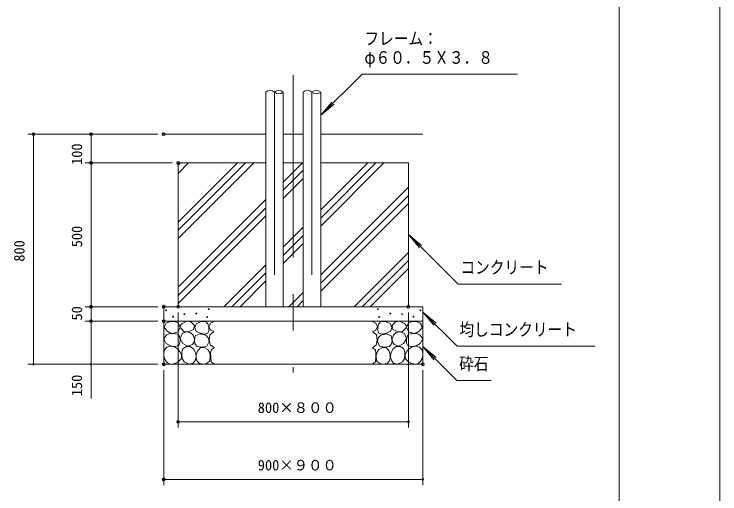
# Model space of a CAD drawing. Units: millimetres on the paper, scale 1:70. Extents: x 0 to 420, y -297 to 594.
# Drawn here: x 297.4 to 420, y -227.6 to -144.2 of the extents above; entities that cross this region are included whole.
import ezdxf
from ezdxf.enums import TextEntityAlignment as Align

# ---------------------------------------------------------------- set-up
doc = ezdxf.new("R2010")
doc.units = ezdxf.units.MM
doc.header["$PDMODE"] = 32
doc.header["$PDSIZE"] = 0.5
doc.linetypes.add('USER1', pattern=[50.8, 31.75, -6.35, 6.35, -6.35])
doc.layers.add('DEFPOINTS_2', color=7, linetype='Continuous', lineweight=9)
doc.layers.add('LY_3', color=7, linetype='Continuous', lineweight=18)
doc.styles.add('ＭＳ ゴシック', font='')
doc.styles.get('ＭＳ ゴシック').set_extended_font_data('MS Gothic')

# ---------------------------------------------------------------- blocks, each defined once
blk = doc.blocks.new('-000-_DOTSMALL')
at = {"color": 7, "linetype": 'Continuous', "lineweight": 9}
blk.add_circle((0, 0), 0.0625, dxfattribs=at)
blk.add_circle((0, 0), 0.0625, dxfattribs=at)

msp = doc.modelspace()

# ---------------------------------------------------------------- linework, layer by layer
at = {"layer": 'DEFPOINTS_2'}
for p, q in [((420, -297), (420, 0)), ((323.398, -197.585), (327.148, -197.585)), ((368.398, -197.585), (364.648, -197.585)), ((323.398, -205.085), (327.148, -205.085)), ((368.398, -205.085), (364.648, -205.085))]:
    msp.add_line(p, q, dxfattribs=at)
at = {"layer": 'LY_3', "lineweight": 9}
for p, q in [((402.5, -282), (402.5, -15)), ((341.136, -157.759), (341.136, -195.085)), ((344.161, -157.759), (344.161, -195.085)), ((347.636, -157.759), (347.636, -195.085)), ((350.661, -157.759), (350.661, -195.085)), ((323.398, -165.085), (341.136, -165.085)), ((344.161, -165.085), (347.636, -165.085)), ((350.661, -165.085), (368.398, -165.085)), ((325.898, -170.085), (341.136, -170.085)), ((325.898, -170.085), (325.898, -195.085)), ((344.161, -170.085), (347.636, -170.085)), ((350.661, -170.085), (365.898, -170.085)), ((365.898, -170.085), (365.898, -195.085)), ((323.398, -195.085), (368.398, -195.085)), ((323.398, -195.085), (323.398, -205.085)), ((368.398, -195.085), (368.398, -205.085)), ((323.398, -197.585), (368.398, -197.585)), ((323.451, -198.621), (323.843, -197.945)), ((323.843, -197.945), (324.55, -197.663)), ((324.55, -197.663), (325.265, -197.632)), ((325.265, -197.632), (325.885, -197.883)), ((325.885, -197.883), (326.23, -198.699)), ((326.194, -198.452), (326.596, -197.985)), ((326.376, -198.816), (326.194, -198.452)), ((326.596, -197.985), (327.427, -197.609)), ((327.427, -197.609), (328.115, -197.7)), ((328.115, -197.7), (328.751, -198.362)), ((328.751, -198.362), (328.582, -199.049)), ((328.802, -198.691), (329.061, -197.976)), ((329.061, -197.976), (329.776, -197.678)), ((329.776, -197.678), (330.689, -197.658)), ((330.689, -197.658), (331.031, -198.038)), ((331.031, -198.038), (331.206, -198.631)), ((331.253, -198.591), (331.536, -197.963)), ((331.599, -199.188), (331.253, -198.591)), ((331.536, -197.963), (332.164, -197.649)), ((360.261, -197.963), (359.632, -197.649)), ((360.198, -199.188), (360.543, -198.591)), ((360.543, -198.591), (360.261, -197.963)), ((360.765, -198.038), (360.591, -198.631)), ((361.107, -197.658), (360.765, -198.038)), ((362.021, -197.678), (361.107, -197.658)), ((362.736, -197.976), (362.021, -197.678)), ((362.994, -198.691), (362.736, -197.976)), ((363.682, -197.7), (363.046, -198.362)), ((363.046, -198.362), (363.214, -199.049)), ((364.369, -197.609), (363.682, -197.7)), ((365.2, -197.985), (364.369, -197.609)), ((365.602, -198.452), (365.2, -197.985)), ((365.421, -198.816), (365.602, -198.452)), ((365.911, -197.883), (365.566, -198.699)), ((366.531, -197.632), (365.911, -197.883)), ((367.246, -197.663), (366.531, -197.632)), ((367.953, -197.945), (367.246, -197.663)), ((368.346, -198.621), (367.953, -197.945)), ((324.016, -199.343), (323.451, -198.621)), ((323.89, -199.989), (324.387, -199.785)), ((324.476, -199.591), (324.016, -199.343)), ((324.387, -199.785), (324.943, -199.722)), ((324.958, -199.72), (324.476, -199.591)), ((324.943, -199.722), (325.869, -199.863)), ((325.853, -199.469), (324.958, -199.72)), ((326.23, -198.699), (325.853, -199.469)), ((326.252, -200.667), (326.598, -199.759)), ((326.973, -199.439), (326.376, -198.816)), ((326.598, -199.759), (327.269, -199.468)), ((327.453, -199.426), (326.973, -199.439)), ((327.269, -199.468), (328.004, -199.586)), ((328.063, -199.296), (327.453, -199.426)), ((328.004, -199.586), (328.515, -200.037)), ((328.582, -199.049), (328.063, -199.296)), ((329.001, -199.406), (328.802, -198.691)), ((328.882, -200.146), (329.714, -199.767)), ((329.776, -199.704), (329.001, -199.406)), ((329.714, -199.767), (330.709, -200.007)), ((330.46, -199.828), (329.776, -199.704)), ((331.047, -199.664), (330.46, -199.828)), ((331.235, -199.223), (331.047, -199.664)), ((331.206, -198.631), (331.235, -199.223)), ((331.426, -199.942), (332.117, -199.392)), ((332.101, -199.33), (331.599, -199.188)), ((360.371, -199.942), (359.68, -199.392)), ((359.695, -199.33), (360.198, -199.188)), ((360.591, -198.631), (360.561, -199.223)), ((360.561, -199.223), (360.75, -199.664)), ((360.75, -199.664), (361.336, -199.828)), ((362.083, -199.767), (361.087, -200.007)), ((361.336, -199.828), (362.021, -199.704)), ((362.021, -199.704), (362.795, -199.406)), ((362.915, -200.146), (362.083, -199.767)), ((362.795, -199.406), (362.994, -198.691)), ((363.214, -199.049), (363.733, -199.296)), ((363.793, -199.586), (363.281, -200.037)), ((363.733, -199.296), (364.343, -199.426)), ((364.528, -199.468), (363.793, -199.586)), ((364.343, -199.426), (364.824, -199.439)), ((365.198, -199.759), (364.528, -199.468)), ((364.824, -199.439), (365.421, -198.816)), ((365.544, -200.667), (365.198, -199.759)), ((365.566, -198.699), (365.943, -199.469)), ((366.854, -199.722), (365.927, -199.863)), ((365.943, -199.469), (366.838, -199.72)), ((366.838, -199.72), (367.32, -199.591)), ((367.409, -199.785), (366.854, -199.722)), ((367.32, -199.591), (367.78, -199.343)), ((367.906, -199.989), (367.409, -199.785)), ((367.78, -199.343), (368.346, -198.621)), ((323.419, -200.68), (323.89, -199.989)), ((323.843, -201.481), (323.419, -200.68)), ((325.869, -199.863), (326.142, -200.262)), ((326.142, -200.262), (326.246, -200.821)), ((326.246, -200.821), (326.221, -201.382)), ((326.728, -201.488), (326.252, -200.667)), ((328.515, -200.037), (328.739, -200.688)), ((328.739, -200.688), (328.664, -201.229)), ((328.743, -201.02), (328.882, -200.146)), ((328.883, -201.57), (328.743, -201.02)), ((330.709, -200.007), (331.126, -200.479)), ((331.126, -200.479), (331.265, -201.099)), ((331.3, -200.9), (331.426, -199.942)), ((331.504, -201.764), (331.3, -200.9)), ((360.292, -201.764), (360.496, -200.9)), ((360.496, -200.9), (360.371, -199.942)), ((360.67, -200.479), (360.531, -201.099)), ((361.087, -200.007), (360.67, -200.479)), ((362.914, -201.57), (363.054, -201.02)), ((363.054, -201.02), (362.915, -200.146)), ((363.281, -200.037), (363.058, -200.688)), ((363.058, -200.688), (363.132, -201.229)), ((365.068, -201.488), (365.544, -200.667)), ((365.654, -200.262), (365.55, -200.821)), ((365.55, -200.821), (365.575, -201.382)), ((365.927, -199.863), (365.654, -200.262)), ((368.377, -200.68), (367.906, -199.989)), ((367.953, -201.481), (368.377, -200.68)), ((323.581, -202.53), (323.953, -202.125)), ((324.55, -201.905), (323.843, -201.481)), ((323.953, -202.125), (324.593, -201.95)), ((325.351, -201.968), (324.55, -201.905)), ((324.593, -201.95), (325.272, -202.078)), ((325.272, -202.078), (325.763, -202.374)), ((325.995, -201.795), (325.351, -201.968)), ((326.221, -201.382), (325.995, -201.795)), ((327.593, -201.92), (326.728, -201.488)), ((326.75, -202.336), (327.322, -201.985)), ((327.322, -201.985), (328.004, -201.969)), ((328.371, -201.661), (327.593, -201.92)), ((328.004, -201.969), (328.634, -202.436)), ((328.664, -201.229), (328.371, -201.661)), ((329.2, -201.973), (328.883, -201.57)), ((330.073, -202.112), (329.2, -201.973)), ((329.239, -202.812), (329.756, -202.176)), ((329.756, -202.176), (330.422, -202.153)), ((330.908, -201.953), (330.073, -202.112)), ((330.422, -202.153), (331.047, -202.514)), ((331.265, -201.099), (330.908, -201.953)), ((332.132, -202.141), (331.504, -201.764)), ((331.646, -202.612), (332.132, -202.188)), ((359.664, -202.141), (360.292, -201.764)), ((360.151, -202.612), (359.664, -202.188)), ((360.531, -201.099), (360.889, -201.953)), ((361.375, -202.153), (360.75, -202.514)), ((360.889, -201.953), (361.723, -202.112)), ((362.041, -202.176), (361.375, -202.153)), ((361.723, -202.112), (362.597, -201.973)), ((362.557, -202.812), (362.041, -202.176)), ((362.597, -201.973), (362.914, -201.57)), ((363.132, -201.229), (363.425, -201.661)), ((363.793, -201.969), (363.162, -202.436)), ((363.425, -201.661), (364.203, -201.92)), ((364.475, -201.985), (363.793, -201.969)), ((364.203, -201.92), (365.068, -201.488)), ((365.047, -202.336), (364.475, -201.985)), ((365.575, -201.382), (365.801, -201.795)), ((365.801, -201.795), (366.445, -201.968)), ((366.524, -202.078), (366.033, -202.374)), ((366.445, -201.968), (367.246, -201.905)), ((367.203, -201.95), (366.524, -202.078)), ((367.843, -202.125), (367.203, -201.95)), ((367.246, -201.905), (367.953, -201.481)), ((368.216, -202.53), (367.843, -202.125)), ((323.385, -203.65), (323.388, -203.067)), ((323.388, -203.067), (323.581, -202.53)), ((325.763, -202.374), (326.152, -202.816)), ((326.152, -202.816), (326.46, -203.45)), ((326.46, -203.45), (326.466, -204.088)), ((326.511, -202.902), (326.75, -202.336)), ((326.512, -203.568), (326.511, -202.902)), ((328.634, -202.436), (328.976, -203.201)), ((328.976, -203.201), (329.031, -203.775)), ((329.041, -204.043), (329.042, -203.419)), ((329.042, -203.419), (329.239, -202.812)), ((331.047, -202.514), (331.342, -202.977)), ((331.342, -202.977), (331.484, -203.527)), ((331.534, -203.132), (331.646, -202.612)), ((331.551, -203.727), (331.534, -203.132)), ((360.262, -203.132), (360.151, -202.612)), ((360.245, -203.727), (360.262, -203.132)), ((360.454, -202.977), (360.313, -203.527)), ((360.75, -202.514), (360.454, -202.977)), ((362.755, -203.419), (362.557, -202.812)), ((362.756, -204.043), (362.755, -203.419)), ((362.82, -203.201), (362.766, -203.775)), ((363.162, -202.436), (362.82, -203.201)), ((365.285, -202.902), (365.047, -202.336)), ((365.284, -203.568), (365.285, -202.902)), ((365.337, -203.45), (365.33, -204.088)), ((365.644, -202.816), (365.337, -203.45)), ((366.033, -202.374), (365.644, -202.816)), ((368.408, -203.067), (368.216, -202.53)), ((368.412, -203.65), (368.408, -203.067)), ((323.561, -204.214), (323.385, -203.65)), ((323.858, -204.683), (323.561, -204.214)), ((324.283, -204.999), (323.858, -204.683)), ((326.466, -204.088), (325.775, -204.779)), ((326.643, -204.176), (326.512, -203.568)), ((326.944, -204.671), (326.643, -204.176)), ((327.809, -205.082), (326.944, -204.671)), ((328.912, -204.325), (328.501, -204.887)), ((329.031, -203.775), (328.912, -204.325)), ((329.23, -204.559), (329.041, -204.043)), ((329.597, -204.937), (329.23, -204.559)), ((331.424, -204.48), (331.018, -204.847)), ((331.484, -203.527), (331.424, -204.48)), ((331.63, -204.669), (331.551, -203.727)), ((332.148, -205.03), (331.63, -204.669)), ((359.648, -205.03), (360.166, -204.669)), ((360.166, -204.669), (360.245, -203.727)), ((360.313, -203.527), (360.372, -204.48)), ((360.372, -204.48), (360.778, -204.847)), ((362.199, -204.937), (362.566, -204.559)), ((362.566, -204.559), (362.756, -204.043)), ((362.766, -203.775), (362.885, -204.325)), ((362.885, -204.325), (363.296, -204.887)), ((363.987, -205.082), (364.852, -204.671)), ((364.852, -204.671), (365.153, -204.176)), ((365.153, -204.176), (365.284, -203.568)), ((365.33, -204.088), (366.021, -204.779)), ((367.513, -204.999), (367.939, -204.683)), ((367.939, -204.683), (368.236, -204.214)), ((368.236, -204.214), (368.412, -203.65)), ((323.398, -205.085), (368.398, -205.085)), ((324.927, -205.062), (324.283, -204.999)), ((325.775, -204.779), (324.927, -205.062)), ((328.501, -204.887), (327.809, -205.082)), ((330.471, -205.036), (329.597, -204.937)), ((331.018, -204.847), (330.471, -205.036)), ((360.778, -204.847), (361.326, -205.036)), ((361.326, -205.036), (362.199, -204.937)), ((363.296, -204.887), (363.987, -205.082)), ((366.021, -204.779), (366.869, -205.062)), ((366.869, -205.062), (367.513, -204.999))]:
    msp.add_line(p, q, dxfattribs=at)
at = {"layer": 'LY_3', "linetype": 'USER1'}
for p, q in [((345.898, -154.785), (345.898, -206.535)), ((342.648, -157.759), (342.648, -195.085)), ((349.148, -157.759), (349.148, -195.085))]:
    msp.add_line(p, q, dxfattribs=at)
at = {"layer": 'LY_3'}
for p, q in [((357.836, -154.67), (350.695, -161.812)), ((357.836, -154.67), (384.836, -154.67)), ((350.695, -161.812), (352.623, -159.513)), ((350.695, -161.812), (352.993, -159.883)), ((322.398, -165.085), (299.767, -165.085)), ((300.767, -205.085), (300.767, -165.085)), ((310.767, -170.085), (310.767, -165.085)), ((324.898, -170.085), (309.767, -170.085)), ((310.767, -195.085), (310.767, -170.085)), ((325.898, -170.481), (326.294, -170.085)), ((325.898, -171.895), (327.709, -170.085)), ((325.898, -180.381), (336.194, -170.085)), ((325.898, -181.795), (337.608, -170.085)), ((325.898, -183.209), (339.022, -170.085)), ((344.161, -173.432), (347.508, -170.085)), ((350.661, -178.246), (358.821, -170.085)), ((350.661, -179.66), (360.236, -170.085)), ((350.661, -181.074), (361.65, -170.085)), ((344.161, -174.846), (347.636, -171.371)), ((344.161, -176.26), (347.636, -172.785)), ((350.661, -189.559), (365.898, -174.322)), ((325.898, -191.694), (341.136, -176.457)), ((350.661, -190.973), (365.898, -175.736)), ((350.661, -192.388), (365.898, -177.15)), ((325.898, -193.109), (341.136, -177.871)), ((325.898, -194.523), (341.136, -179.285)), ((344.161, -184.746), (347.636, -181.271)), ((365.898, -182.524), (367.827, -184.823)), ((365.898, -182.524), (368.196, -184.453)), ((374.514, -191.14), (365.898, -182.524)), ((344.161, -186.16), (347.636, -182.685)), ((344.161, -187.574), (347.636, -184.099)), ((356.449, -195.085), (365.898, -185.635)), ((357.863, -195.085), (365.898, -187.05)), ((333.821, -195.085), (341.136, -187.771)), ((359.277, -195.085), (365.898, -188.464)), ((335.236, -195.085), (341.136, -189.185)), ((336.65, -195.085), (341.136, -190.599)), ((374.514, -191.14), (392.514, -191.14)), ((345.135, -195.085), (347.636, -192.584)), ((310.767, -195.085), (310.767, -193.907)), ((346.549, -195.085), (347.636, -193.998)), ((322.398, -195.085), (309.767, -195.085)), ((310.767, -197.585), (310.767, -195.085)), ((325.898, -196.085), (325.898, -216.085)), ((365.898, -196.085), (365.898, -216.085)), ((368.398, -196.003), (370.327, -198.301)), ((368.398, -196.003), (370.696, -197.931)), ((374.343, -201.947), (368.398, -196.003)), ((322.398, -197.585), (309.767, -197.585)), ((310.767, -205.085), (310.767, -197.585)), ((368.398, -202.005), (370.327, -204.303)), ((368.398, -202.005), (370.696, -203.933)), ((374.29, -207.896), (368.398, -202.005)), ((374.343, -201.947), (398.343, -201.947)), ((322.398, -205.085), (299.767, -205.085)), ((310.767, -211.055), (310.767, -205.085)), ((323.398, -206.085), (323.398, -226.085)), ((368.398, -206.085), (368.398, -226.085)), ((374.29, -207.896), (380.29, -207.896)), ((365.898, -215.085), (325.898, -215.085)), ((368.398, -225.085), (323.398, -225.085))]:
    msp.add_line(p, q, dxfattribs=at)
at = {"layer": 'LY_3', "lineweight": 9}
for centre in [(323.812, -195.71), (331.211, -195.509), (360.585, -195.509), (367.984, -195.71), (325.02, -196.817), (326.983, -196.364), (329.047, -196.264), (330.959, -196.868), (360.837, -196.868), (362.75, -196.264), (364.813, -196.364), (366.776, -196.817)]:
    msp.add_circle(centre, 0.075, dxfattribs=at)
for centre, start, end in [((341.892, -158.536), 45.74713, 134.25287), ((343.404, -158.536), 45.74713, 134.25287), ((343.404, -156.983), 225.74713, 314.25287), ((348.392, -158.536), 45.74713, 134.25287), ((349.904, -158.536), 45.74713, 134.25287), ((349.904, -156.983), 225.74713, 314.25287)]:
    msp.add_arc(centre, 1.084, start, end, dxfattribs=at)
at = {"layer": 'LY_3'}
for p in [(300.767, -165.085), (310.767, -165.085), (323.398, -165.085), (323.398, -165.085), (310.767, -170.085), (325.898, -170.085), (325.898, -170.085), (310.767, -195.085), (323.398, -195.085), (323.398, -195.085), (325.898, -195.085), (365.898, -195.085), (310.767, -197.585), (323.398, -197.585), (323.398, -197.585), (323.398, -205.085), (323.398, -205.085), (323.398, -205.085), (368.398, -205.085), (325.898, -215.085), (323.398, -225.085)]:
    msp.add_point(p, dxfattribs=at)

# ---------------------------------------------------------------- block references
at = {"layer": 'LY_3', "xscale": 2.32, "yscale": 2.32}
for p, rotation in [((300.767, -165.085), 90), ((310.767, -165.085), 90), ((310.767, -170.085), 270), ((310.767, -170.085), 90), ((310.767, -195.085), 270), ((310.767, -195.085), 90), ((310.767, -197.585), 270), ((310.767, -197.585), 90), ((300.767, -205.085), 270), ((310.767, -205.085), 270), ((325.898, -215.085), 180), ((323.398, -225.085), 180)]:
    msp.add_blockref('-000-_DOTSMALL', p, dxfattribs=dict(at, rotation=rotation))
for p in [(365.898, -215.085), (368.398, -225.085)]:
    msp.add_blockref('-000-_DOTSMALL', p, dxfattribs=at)

# ---------------------------------------------------------------- texts
at = {"layer": 'LY_3', "style": 'ＭＳ ゴシック', "width": 0.85}
for s, p in [('フレーム：', (358.253, -150.22)), ('φ６０．５Ｘ３．８', (358.255, -153.52)), ('コンクリート', (374.931, -189.99)), ('均しコンクリート', (374.759, -200.797)), ('砕石', (374.707, -206.746))]:
    msp.add_text(s, height=2.199, dxfattribs=at).set_placement(p, align=Align.BOTTOM_LEFT)
at = {"layer": 'LY_3', "style": 'ＭＳ ゴシック'}
for s, p in [('100', (309.767, -170.438)), ('500', (309.767, -184.752)), ('800', (299.767, -187.252)), ('50', (309.767, -197.479)), ('150', (309.767, -210.634))]:
    msp.add_text(s, height=1.833, rotation=90, dxfattribs=at).set_placement(p, align=Align.BOTTOM_LEFT)
for s, p in [('800×８００', (339.731, -214.085)), ('900×９００', (339.731, -224.085))]:
    msp.add_text(s, height=1.833, dxfattribs=at).set_placement(p, align=Align.BOTTOM_LEFT)

doc.saveas('drawing.dxf')
